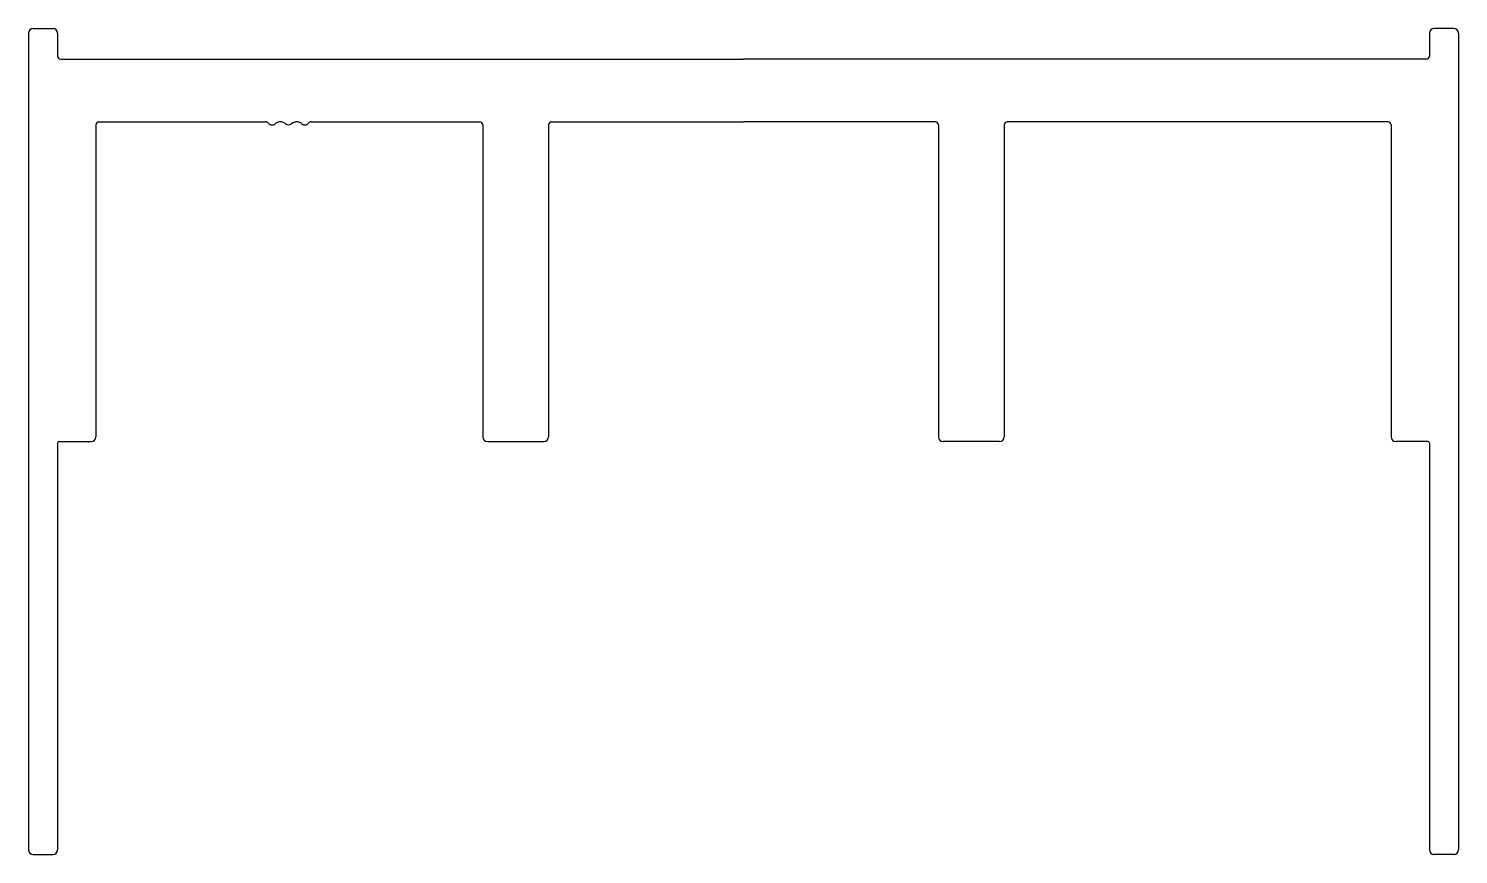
# Model space of a CAD drawing. Extents: x 116.6 to 210.1, y 415.4 to 469.4.
import ezdxf

# ---------------------------------------------------------------- set-up
doc = ezdxf.new("R2010")
doc.units = 0
doc.layers.get('0').update_dxf_attribs({"linetype": 'CONTINUOUS'})

msp = doc.modelspace()

# ---------------------------------------------------------------- linework, layer by layer
at = {"color": 0}
for p, q in [((116.858, 469.439), (118.158, 469.439)), ((209.758, 469.439), (208.458, 469.439)), ((116.558, 469.139), (116.558, 415.739)), ((118.458, 469.139), (118.458, 467.639)), ((208.158, 469.139), (208.158, 467.639)), ((210.058, 469.139), (210.058, 415.739)), ((118.658, 467.439), (163.308, 467.439)), ((207.958, 467.439), (163.308, 467.439)), ((120.958, 463.139), (120.958, 442.739)), ((121.158, 463.339), (132.06, 463.339)), ((135.057, 463.339), (146.058, 463.339)), ((146.258, 463.139), (146.258, 442.739)), ((150.558, 463.139), (150.558, 442.739)), ((150.758, 463.339), (163.308, 463.339)), ((175.858, 463.339), (163.308, 463.339)), ((176.058, 463.139), (176.058, 442.739)), ((180.358, 463.139), (180.358, 442.739)), ((205.458, 463.339), (180.558, 463.339)), ((205.658, 463.139), (205.658, 442.739)), ((118.458, 442.339), (118.458, 415.739)), ((118.558, 442.439), (120.658, 442.439)), ((146.558, 442.439), (150.258, 442.439)), ((180.058, 442.439), (176.358, 442.439)), ((208.058, 442.439), (205.958, 442.439)), ((208.158, 442.339), (208.158, 415.739)), ((116.858, 415.439), (118.158, 415.439)), ((209.758, 415.439), (208.458, 415.439))]:
    msp.add_line(p, q, dxfattribs=at)
for centre, radius, start, end in [((116.858, 469.139), 0.3, 90, 180), ((118.158, 469.139), 0.3, 0, 90), ((208.458, 469.139), 0.3, 90, 180), ((209.758, 469.139), 0.3, 0, 90), ((118.658, 467.639), 0.2, 180, 270), ((207.958, 467.639), 0.2, 270, 360), ((121.158, 463.139), 0.2, 90, 180), ((132.06, 463.089), 0.25, 39.5212, 90), ((132.484, 463.439), 0.3, 219.5212, 310.85645), ((133.021, 462.818), 0.521, 49.14355, 130.85645), ((133.558, 463.439), 0.3, 229.14355, 310.85645), ((134.095, 462.818), 0.521, 49.14355, 130.85645), ((134.632, 463.439), 0.3, 229.14355, 320.4788), ((135.057, 463.089), 0.25, 90, 140.4788), ((146.058, 463.139), 0.2, 0, 90), ((150.758, 463.139), 0.2, 90, 180), ((175.858, 463.139), 0.2, 0, 90), ((180.558, 463.139), 0.2, 90, 180), ((205.458, 463.139), 0.2, 0, 90), ((118.558, 442.339), 0.1, 90, 180), ((120.658, 442.739), 0.3, 270, 360), ((146.558, 442.739), 0.3, 180, 270), ((150.258, 442.739), 0.3, 270, 360), ((176.358, 442.739), 0.3, 180, 270), ((180.058, 442.739), 0.3, 270, 0), ((205.958, 442.739), 0.3, 180, 270), ((208.058, 442.339), 0.1, 0, 90), ((116.858, 415.739), 0.3, 180, 270), ((118.158, 415.739), 0.3, 270, 360), ((208.458, 415.739), 0.3, 180, 270), ((209.758, 415.739), 0.3, 270, 0)]:
    msp.add_arc(centre, radius, start, end, dxfattribs=at)

doc.saveas('drawing.dxf')
